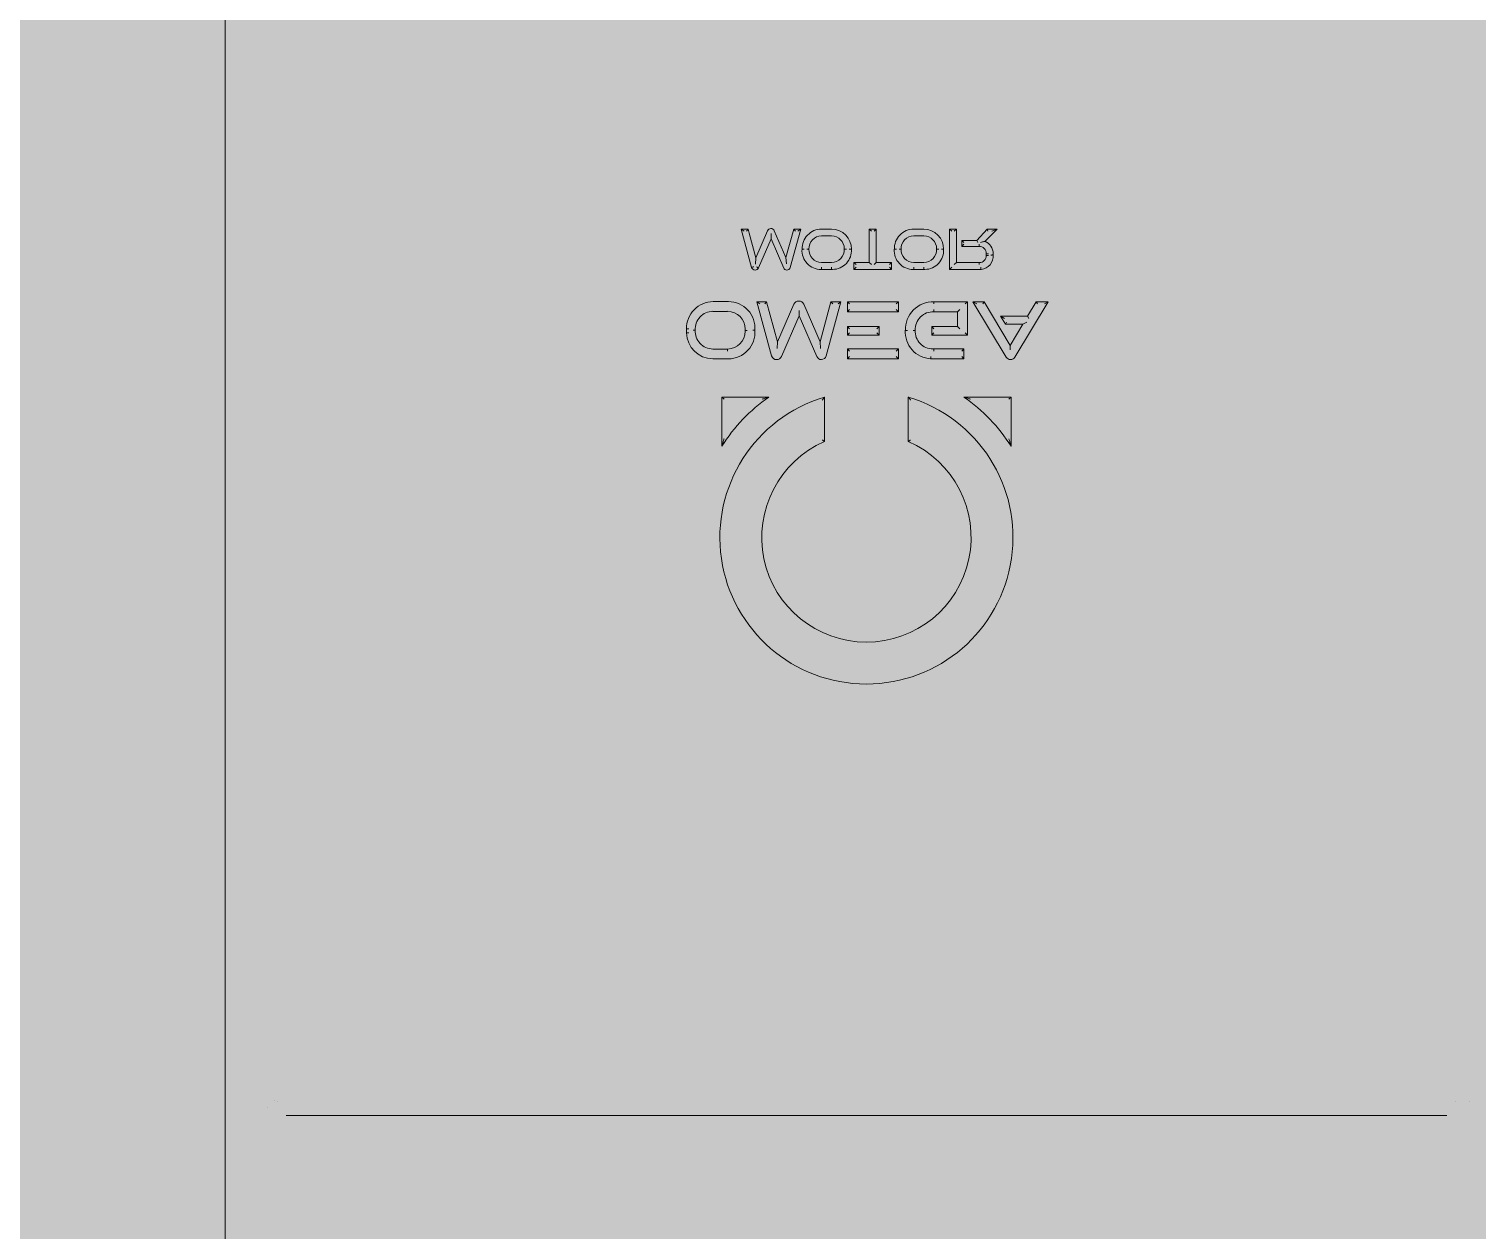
# Model space of a CAD drawing. Header units: centimetres. Extents: x 405564 to 502064, y 46284 to 60634.
# Drawn here: x 485158.52 to 485170.97, y 56075.64 to 56085.97 of the extents above; entities that cross this region are included whole.
import ezdxf

# ---------------------------------------------------------------- set-up
doc = ezdxf.new("R2010")
doc.units = ezdxf.units.CM
doc.layers.get('0').update_dxf_attribs({"color": 8, "lineweight": 9})
doc.layers.add('0-KRCN-MİMARİ-220526', color=8, linetype='Continuous', lineweight=9)
doc.layers.add('Visible (ISO)', color=8, linetype='Continuous', lineweight=18)
doc.layers.add('AS_NOT_MIMARI', color=8, linetype='Continuous')

# ---------------------------------------------------------------- blocks, each defined once
blk = doc.blocks.new('A$Cdfb98813')
h = blk.add_hatch()
h.set_pattern_fill('ANGLE', color=256)
h.set_pattern_definition([(0, (-482318.783, -59032.118), (0, 6.985), [5.08, -1.905]), (90, (-482318.783, -59032.118), (-6.985, 4e-16), [5.08, -1.905])])
h.paths.add_polyline_path([(2235.139, -683), (325.139, -683), (325.139, -933.015), (2235.139, -933.015)])
h.paths.add_polyline_path([(800, -700), (900, -700), (900, -800), (800, -800)], flags=16)
h.paths.add_polyline_path([(1700, -700), (1800, -700), (1800, -800), (1700, -800)], flags=16)
at = {"layer": 'Visible (ISO)'}
for p, q in [((1310.458, -722.029), (1310.458, -777.529)), ((1314.893, -748.317), (1314.953, -748.317)), ((1314.983, -748.647), (1314.893, -748.317)), ((1314.918, -748.336), (1314.893, -748.317)), ((1314.938, -748.336), (1314.953, -748.317)), ((1314.953, -748.317), (1314.963, -748.353)), ((1314.963, -748.353), (1315.02, -748.563)), ((1315.02, -748.563), (1315.12, -748.331)), ((1315.15, -748.355), (1315.15, -748.402)), ((1315.178, -748.331), (1315.278, -748.561)), ((1315.278, -748.561), (1315.345, -748.317)), ((1315.405, -748.317), (1315.314, -748.648)), ((1315.345, -748.317), (1315.405, -748.317)), ((1315.359, -748.335), (1315.345, -748.317)), ((1315.38, -748.335), (1315.405, -748.317)), ((1315.584, -748.317), (1315.67, -748.317)), ((1315.994, -748.317), (1316.055, -748.317)), ((1315.994, -748.605), (1315.994, -748.317)), ((1316.013, -748.335), (1315.994, -748.317)), ((1316.036, -748.335), (1316.055, -748.317)), ((1316.055, -748.317), (1316.055, -748.605)), ((1316.378, -748.317), (1316.464, -748.317)), ((1316.684, -748.317), (1316.744, -748.317)), ((1316.684, -748.664), (1316.684, -748.317)), ((1316.703, -748.336), (1316.684, -748.317)), ((1316.725, -748.336), (1316.744, -748.317)), ((1316.744, -748.317), (1316.744, -748.605)), ((1316.919, -748.414), (1317.007, -748.317)), ((1317.093, -748.317), (1316.988, -748.423)), ((1317.007, -748.317), (1317.093, -748.317)), ((1317.015, -748.335), (1317.007, -748.317)), ((1317.048, -748.335), (1317.093, -748.317)), ((1315.15, -748.402), (1315.042, -748.651)), ((1315.259, -748.652), (1315.15, -748.402)), ((1315.584, -748.376), (1315.67, -748.376)), ((1316.378, -748.376), (1316.464, -748.376)), ((1316.789, -748.414), (1316.919, -748.414)), ((1316.789, -748.467), (1316.789, -748.414)), ((1316.808, -748.432), (1316.789, -748.414)), ((1316.808, -748.448), (1316.789, -748.467)), ((1316.939, -748.467), (1316.789, -748.467)), ((1316.927, -748.432), (1316.919, -748.414)), ((1315.016, -748.619), (1315.02, -748.563)), ((1315.282, -748.617), (1315.278, -748.561)), ((1315.67, -748.605), (1315.584, -748.605)), ((1315.862, -748.605), (1315.994, -748.605)), ((1315.862, -748.664), (1315.862, -748.605)), ((1315.881, -748.623), (1315.862, -748.605)), ((1316.013, -748.623), (1315.994, -748.605)), ((1316.036, -748.623), (1316.055, -748.605)), ((1316.055, -748.605), (1316.187, -748.605)), ((1316.168, -748.623), (1316.187, -748.605)), ((1316.187, -748.605), (1316.187, -748.664)), ((1316.464, -748.605), (1316.378, -748.605)), ((1316.725, -748.623), (1316.744, -748.605)), ((1316.744, -748.605), (1316.939, -748.605)), ((1317, -748.545), (1317, -748.53)), ((1317.06, -748.53), (1317.06, -748.539)), ((1315.67, -748.665), (1315.584, -748.665)), ((1315.862, -748.664), (1315.881, -748.645)), ((1316.187, -748.664), (1315.862, -748.664)), ((1316.168, -748.645), (1316.187, -748.664)), ((1316.464, -748.665), (1316.378, -748.665)), ((1316.684, -748.664), (1316.703, -748.645)), ((1316.955, -748.664), (1316.684, -748.664)), ((1314.652, -748.941), (1314.784, -748.941)), ((1315.028, -748.943), (1315.112, -748.943)), ((1315.155, -749.406), (1315.028, -748.943)), ((1315.053, -748.961), (1315.028, -748.943)), ((1315.098, -748.961), (1315.112, -748.943)), ((1315.112, -748.943), (1315.206, -749.288)), ((1315.206, -749.288), (1315.347, -748.964)), ((1315.431, -748.964), (1315.571, -749.288)), ((1315.571, -749.288), (1315.665, -748.943)), ((1315.75, -748.943), (1315.623, -749.408)), ((1315.665, -748.943), (1315.75, -748.943)), ((1315.68, -748.961), (1315.665, -748.943)), ((1315.726, -748.961), (1315.75, -748.943)), ((1315.808, -748.943), (1316.246, -748.943)), ((1315.808, -749.029), (1315.808, -748.943)), ((1315.826, -748.961), (1315.808, -748.943)), ((1316.227, -748.961), (1316.246, -748.943)), ((1316.246, -748.943), (1316.246, -749.029)), ((1316.55, -748.943), (1316.839, -748.943)), ((1316.82, -748.961), (1316.839, -748.943)), ((1316.839, -748.943), (1316.839, -749.228)), ((1316.886, -748.943), (1316.983, -748.943)), ((1317.171, -749.419), (1316.886, -748.943)), ((1316.919, -748.961), (1316.886, -748.943)), ((1316.972, -748.961), (1316.983, -748.943)), ((1316.983, -748.943), (1317.206, -749.319)), ((1317.533, -748.943), (1317.246, -749.419)), ((1317.356, -749.066), (1317.43, -748.943)), ((1317.43, -748.943), (1317.533, -748.943)), ((1317.44, -748.961), (1317.43, -748.943)), ((1317.5, -748.961), (1317.533, -748.943)), ((1314.65, -749.025), (1314.776, -749.025)), ((1315.391, -749.063), (1315.239, -749.412)), ((1315.391, -749.016), (1315.391, -749.063)), ((1315.544, -749.414), (1315.391, -749.063)), ((1315.808, -749.029), (1315.826, -749.01)), ((1316.246, -749.029), (1315.808, -749.029)), ((1316.227, -749.01), (1316.246, -749.029)), ((1316.753, -749.028), (1316.55, -749.028)), ((1316.753, -749.028), (1316.772, -749.009)), ((1316.753, -749.028), (1316.753, -749.156)), ((1317.124, -749.066), (1317.356, -749.066)), ((1317.165, -749.135), (1317.124, -749.066)), ((1317.157, -749.085), (1317.124, -749.066)), ((1317.367, -749.085), (1317.356, -749.066)), ((1314.424, -749.21), (1314.424, -749.176)), ((1315.807, -749.156), (1316.079, -749.156)), ((1315.807, -749.228), (1315.807, -749.156)), ((1315.826, -749.175), (1315.807, -749.156)), ((1315.826, -749.209), (1315.807, -749.228)), ((1316.079, -749.228), (1315.807, -749.228)), ((1316.06, -749.175), (1316.079, -749.156)), ((1316.079, -749.228), (1316.06, -749.209)), ((1316.079, -749.156), (1316.079, -749.228)), ((1316.532, -749.156), (1316.753, -749.156)), ((1316.532, -749.228), (1316.532, -749.156)), ((1316.55, -749.175), (1316.532, -749.156)), ((1316.55, -749.209), (1316.532, -749.228)), ((1316.839, -749.228), (1316.532, -749.228)), ((1316.772, -749.175), (1316.753, -749.156)), ((1316.839, -749.228), (1316.82, -749.209)), ((1317.175, -749.117), (1317.165, -749.135)), ((1317.315, -749.135), (1317.165, -749.135)), ((1317.206, -749.319), (1317.315, -749.135)), ((1317.315, -749.135), (1317.348, -749.117)), ((1314.776, -749.349), (1314.65, -749.349)), ((1315.202, -749.344), (1315.206, -749.288)), ((1315.575, -749.344), (1315.571, -749.288)), ((1315.807, -749.347), (1316.245, -749.347)), ((1315.807, -749.433), (1315.807, -749.347)), ((1315.826, -749.366), (1315.807, -749.347)), ((1316.226, -749.366), (1316.245, -749.347)), ((1316.245, -749.347), (1316.245, -749.433)), ((1316.55, -749.348), (1316.809, -749.348)), ((1316.79, -749.366), (1316.809, -749.348)), ((1316.809, -749.348), (1316.809, -749.433)), ((1317.205, -749.356), (1317.206, -749.319)), ((1314.781, -749.433), (1314.649, -749.433)), ((1315.826, -749.414), (1315.807, -749.433)), ((1316.245, -749.433), (1315.807, -749.433)), ((1316.245, -749.433), (1316.226, -749.414)), ((1316.809, -749.433), (1316.523, -749.433)), ((1316.79, -749.414), (1316.809, -749.433)), ((1314.727, -749.761), (1315.132, -749.761)), ((1314.727, -750.184), (1314.727, -749.761)), ((1314.746, -749.78), (1314.727, -749.761)), ((1315.61, -749.761), (1315.61, -750.144)), ((1316.33, -750.144), (1316.33, -749.761)), ((1316.809, -749.761), (1317.214, -749.761)), ((1317.195, -749.78), (1317.214, -749.761)), ((1317.214, -749.761), (1317.214, -750.184)), ((1310.879, -755.812), (1310.879, -755.812)), ((1310.909, -755.816), (1310.909, -755.816)), ((1321.031, -755.816), (1321.031, -755.816)), ((1321.158, -755.816), (1321.158, -755.816)), ((1310.817, -755.869), (1310.817, -755.869)), ((1310.98, -755.938), (1311.436, -755.938)), ((1311.436, -755.938), (1320.505, -755.938))]:
    blk.add_line(p, q, dxfattribs=at)
for centre, radius, start, end in [((1315.149, -748.344), 0.0318, 23.5669, 156.5943), ((1315.585, -748.485), 0.168, 90.0651, 181.935), ((1315.669, -748.489), 0.172, 359.4369, 89.3724), ((1316.378, -748.485), 0.168, 90.0651, 181.935), ((1316.462, -748.489), 0.172, 359.4369, 89.3724), ((1315.58, -748.501), 0.164, 176.23, 270), ((1315.584, -748.484), 0.108, 89.8906, 183.3075), ((1315.584, -748.497), 0.108, 176.6925, 270), ((1315.669, -748.487), 0.111, 0, 89.4859), ((1315.669, -748.494), 0.111, 270.5204, 1.7618), ((1315.679, -748.502), 0.162, 270, 4.2544), ((1316.373, -748.501), 0.164, 176.23, 270), ((1316.377, -748.484), 0.108, 89.8906, 183.3075), ((1316.377, -748.497), 0.108, 176.6925, 270), ((1316.463, -748.487), 0.111, 0, 89.4859), ((1316.463, -748.494), 0.111, 270.5204, 1.7618), ((1316.472, -748.502), 0.162, 270, 4.2544), ((1316.94, -748.527), 0.0602, 0, 91.0506), ((1316.946, -748.528), 0.114, 359.2892, 68.3116), ((1315.584, -748.497), 0.108, 270, 270.1094), ((1316.377, -748.497), 0.108, 270, 270.1094), ((1316.942, -748.547), 0.0583, 267.0598, 270), ((1316.942, -748.547), 0.0583, 270, 1.5469), ((1316.944, -748.548), 0.117, 275.6836, 4.3164), ((1315.013, -748.638), 0.0314, 196.6435, 270), ((1315.013, -748.638), 0.0314, 270, 335.2387), ((1315.286, -748.64), 0.0297, 203.53, 270), ((1315.286, -748.64), 0.0297, 270, 344.7736), ((1315.58, -748.501), 0.164, 270, 271.5606), ((1315.679, -748.502), 0.162, 267.1457, 270), ((1316.373, -748.501), 0.164, 270, 271.5606), ((1316.472, -748.502), 0.162, 267.1457, 270), ((1314.652, -749.169), 0.228, 90, 181.7642), ((1314.784, -749.169), 0.228, 355.5094, 90), ((1315.389, -748.982), 0.0461, 23.3733, 156.5902), ((1316.543, -749.181), 0.238, 88.2513, 181.7487), ((1314.652, -749.178), 0.154, 90.8886, 183.1345), ((1314.774, -749.178), 0.154, 0, 89.0469), ((1316.543, -749.181), 0.153, 87.5805, 182.4195), ((1314.652, -749.205), 0.228, 181.284, 269.1225), ((1314.652, -749.195), 0.154, 176.8655, 269.1114), ((1314.773, -749.195), 0.154, 271.0738, 0), ((1314.784, -749.205), 0.228, 270, 4.5724), ((1314.774, -749.178), 0.154, 355.7598, 0), ((1316.536, -749.201), 0.232, 176.6443, 266.6443), ((1316.541, -749.197), 0.151, 176.7004, 270), ((1316.541, -749.197), 0.151, 270, 273.2996), ((1314.784, -749.205), 0.228, 269.116, 270), ((1315.198, -749.395), 0.0445, 195.3501, 270), ((1315.198, -749.395), 0.0445, 270, 336.4363), ((1315.583, -749.397), 0.0419, 203.5543, 270), ((1315.583, -749.397), 0.0419, 270, 344.7271), ((1317.209, -749.396), 0.0434, 210.9754, 270), ((1317.209, -749.396), 0.0434, 270, 328.8962), ((1315.97, -750.969), 1.26, 106.6015, 73.3985), ((1315.97, -750.969), 1.47, 124.7735, 147.7625), ((1315.97, -750.969), 1.47, 32.2375, 55.2265), ((1315.97, -750.969), 0.9, 113.5782, 270), ((1315.97, -750.969), 0.9, 270, 66.4218)]:
    blk.add_arc(centre, radius, start, end, dxfattribs=at)
at = {"layer": 'Visible (ISO)', "extrusion": (0, 0, -1)}
for centre, major_axis, ratio, start_param, end_param in [((1315.669, -748.487), (0.001, 0.111), 0.999947, 1.559662, 1.590524), ((1316.463, -748.487), (0.001, 0.111), 0.999952, 1.560083, 1.590945), ((1316.94, -748.527), (-0.007, 0.0598), 0.999988, 1.687728, 1.732007), ((1314.773, -749.195), (0.154, 0.002), 0.999943, 6.261917, 6.297419)]:
    blk.add_ellipse(centre, major_axis=major_axis, ratio=ratio, start_param=start_param, end_param=end_param, dxfattribs=at)
at = {"layer": 'Visible (ISO)'}
for points, knots in [([(1315.417, -748.49), (1315.417, -748.49), (1315.417, -748.49), (1315.419, -748.49), (1315.42, -748.49), (1315.424, -748.491), (1315.426, -748.491), (1315.43, -748.491), (1315.433, -748.491), (1315.435, -748.491), (1315.435, -748.491), (1315.436, -748.491)], [-0.03912632, -0.03912632, -0.03912632, -0.03912632, -0.02937094, -0.02937094, -0.01960953, -0.01960953, -0.00983537, -0.00983537, 0, 0, 0.00029603, 0.00029603, 0.00029603, 0.00029603]), ([(1315.476, -748.49), (1315.476, -748.49), (1315.476, -748.49), (1315.476, -748.49), (1315.476, -748.49), (1315.474, -748.49), (1315.473, -748.49), (1315.469, -748.49), (1315.467, -748.49), (1315.463, -748.49), (1315.46, -748.49), (1315.458, -748.49), (1315.458, -748.49), (1315.458, -748.49)], [0.03908895, 0.03908895, 0.03908895, 0.03908895, 0.03909445, 0.03909445, 0.0488431, 0.0488431, 0.05860093, 0.05860093, 0.06837522, 0.06837522, 0.07817784, 0.07817784, 0.07849996, 0.07849996, 0.07849996, 0.07849996]), ([(1315.799, -748.49), (1315.799, -748.49), (1315.799, -748.49), (1315.796, -748.49), (1315.794, -748.49), (1315.789, -748.49), (1315.787, -748.49), (1315.784, -748.49), (1315.783, -748.49), (1315.781, -748.49), (1315.78, -748.49), (1315.78, -748.49)], [-0.00040514, -0.00040514, -0.00040514, -0.00040514, 0, 0, 0.00977269, 0.00977269, 0.01954444, 0.01954444, 0.02931232, 0.02931232, 0.03899509, 0.03899509, 0.03899509, 0.03899509]), ([(1315.822, -748.491), (1315.822, -748.491), (1315.822, -748.491), (1315.824, -748.491), (1315.827, -748.491), (1315.831, -748.491), (1315.833, -748.491), (1315.837, -748.491), (1315.838, -748.491), (1315.84, -748.49), (1315.841, -748.49), (1315.841, -748.49)], [-0.07817138, -0.07817138, -0.07817138, -0.07817138, -0.07785976, -0.07785976, -0.0680978, -0.0680978, -0.05837141, -0.05837141, -0.04865408, -0.04865408, -0.03894103, -0.03894103, -0.03894103, -0.03894103]), ([(1316.21, -748.49), (1316.21, -748.49), (1316.21, -748.49), (1316.212, -748.49), (1316.214, -748.49), (1316.217, -748.491), (1316.219, -748.491), (1316.224, -748.491), (1316.226, -748.491), (1316.229, -748.491), (1316.229, -748.491), (1316.229, -748.491)], [-0.0391262, -0.0391262, -0.0391262, -0.0391262, -0.02937086, -0.02937086, -0.01960948, -0.01960948, -0.00983534, -0.00983534, 0, 0, 0.00029603, 0.00029603, 0.00029603, 0.00029603]), ([(1316.27, -748.49), (1316.27, -748.49), (1316.27, -748.49), (1316.27, -748.49), (1316.269, -748.49), (1316.267, -748.49), (1316.266, -748.49), (1316.263, -748.49), (1316.261, -748.49), (1316.256, -748.49), (1316.254, -748.49), (1316.251, -748.49), (1316.251, -748.49), (1316.251, -748.49)], [0.03908894, 0.03908894, 0.03908894, 0.03908894, 0.03909443, 0.03909443, 0.04884308, 0.04884308, 0.05860091, 0.05860091, 0.06837519, 0.06837519, 0.07817779, 0.07817779, 0.07849991, 0.07849991, 0.07849991, 0.07849991]), ([(1316.592, -748.49), (1316.592, -748.49), (1316.592, -748.49), (1316.59, -748.49), (1316.587, -748.49), (1316.583, -748.49), (1316.581, -748.49), (1316.577, -748.49), (1316.576, -748.49), (1316.574, -748.49), (1316.573, -748.49), (1316.573, -748.49)], [-0.00040513, -0.00040513, -0.00040513, -0.00040513, 0, 0, 0.0097726, 0.0097726, 0.01954428, 0.01954428, 0.0293121, 0.0293121, 0.03899485, 0.03899485, 0.03899485, 0.03899485]), ([(1316.615, -748.491), (1316.615, -748.491), (1316.615, -748.491), (1316.618, -748.491), (1316.62, -748.491), (1316.625, -748.491), (1316.627, -748.491), (1316.63, -748.491), (1316.631, -748.491), (1316.633, -748.49), (1316.634, -748.49), (1316.634, -748.49)], [-0.07817114, -0.07817114, -0.07817114, -0.07817114, -0.07785952, -0.07785952, -0.06809759, -0.06809759, -0.05837123, -0.05837123, -0.04865393, -0.04865393, -0.03894092, -0.03894092, -0.03894092, -0.03894092]), ([(1316.939, -748.467), (1316.939, -748.467), (1316.939, -748.467), (1316.939, -748.465), (1316.939, -748.464), (1316.939, -748.46), (1316.939, -748.458), (1316.939, -748.454), (1316.939, -748.451), (1316.939, -748.449), (1316.939, -748.448), (1316.939, -748.448)], [0.03587273, 0.03587273, 0.03587273, 0.03587273, 0.04444624, 0.04444624, 0.05338764, 0.05338764, 0.06232935, 0.06232935, 0.07127113, 0.07127113, 0.07193868, 0.07193868, 0.07193868, 0.07193868]), ([(1316.951, -748.433), (1316.951, -748.433), (1316.951, -748.433), (1316.957, -748.431), (1316.962, -748.429), (1316.972, -748.426), (1316.976, -748.425), (1316.981, -748.424), (1316.983, -748.424), (1316.986, -748.423), (1316.987, -748.423), (1316.988, -748.423), (1316.988, -748.423), (1316.988, -748.423)], [-0.14467721, -0.14467721, -0.14467721, -0.14467721, -0.14416978, -0.14416978, -0.12199082, -0.12199082, -0.10149106, -0.10149106, -0.08832328, -0.08832328, -0.07949276, -0.07949276, -0.07208368, -0.07208368, -0.07208368, -0.07208368]), ([(1316.939, -748.623), (1316.939, -748.623), (1316.939, -748.623), (1316.939, -748.622), (1316.939, -748.621), (1316.939, -748.619), (1316.939, -748.617), (1316.939, -748.614), (1316.939, -748.612), (1316.939, -748.608), (1316.939, -748.607), (1316.939, -748.605), (1316.939, -748.605), (1316.939, -748.605), (1316.939, -748.605), (1316.939, -748.605)], [-0.00054539, -0.00054539, -0.00054539, -0.00054539, 0, 0, 0.00425411, 0.00425411, 0.00931739, 0.00931739, 0.01908566, 0.01908566, 0.02885067, 0.02885067, 0.03861384, 0.03861384, 0.03882895, 0.03882895, 0.03882895, 0.03882895]), ([(1317.019, -748.53), (1317.019, -748.53), (1317.019, -748.53), (1317.016, -748.53), (1317.014, -748.53), (1317.009, -748.53), (1317.007, -748.53), (1317.004, -748.53), (1317.003, -748.53), (1317.001, -748.53), (1317, -748.53), (1317, -748.53)], [-0.00057593, -0.00057593, -0.00057593, -0.00057593, 0, 0, 0.00976854, 0.00976854, 0.0195368, 0.0195368, 0.02930303, 0.02930303, 0.03881792, 0.03881792, 0.03881792, 0.03881792]), ([(1317, -748.545), (1317, -748.545), (1317.001, -748.545), (1317.003, -748.545), (1317.004, -748.545), (1317.007, -748.545), (1317.009, -748.545), (1317.014, -748.545), (1317.016, -748.545), (1317.019, -748.545), (1317.019, -748.545), (1317.019, -748.545)], [0.03863846, 0.03863846, 0.03863846, 0.03863846, 0.04800217, 0.04800217, 0.05776849, 0.05776849, 0.06753556, 0.06753556, 0.0773028, 0.0773028, 0.07803194, 0.07803194, 0.07803194, 0.07803194]), ([(1317.041, -748.54), (1317.041, -748.54), (1317.041, -748.54), (1317.044, -748.54), (1317.046, -748.54), (1317.051, -748.54), (1317.053, -748.539), (1317.056, -748.539), (1317.058, -748.539), (1317.06, -748.539), (1317.06, -748.539), (1317.06, -748.539)], [-0.07843416, -0.07843416, -0.07843416, -0.07843416, -0.07805538, -0.07805538, -0.06832044, -0.06832044, -0.0585502, -0.0585502, -0.04878721, -0.04878721, -0.03902773, -0.03902773, -0.03902773, -0.03902773]), ([(1314.983, -748.647), (1314.983, -748.647), (1314.984, -748.647), (1314.985, -748.646), (1314.987, -748.646), (1314.988, -748.645), (1314.99, -748.645), (1314.994, -748.644), (1314.999, -748.642), (1315.001, -748.642)], [0, 0, 0, 0, 0.25, 0.25, 0.25, 0.5, 0.5, 0.5, 1, 1, 1, 1]), ([(1315.025, -748.643), (1315.028, -748.645), (1315.032, -748.646), (1315.035, -748.648), (1315.037, -748.649), (1315.039, -748.65), (1315.04, -748.65), (1315.041, -748.651), (1315.042, -748.651), (1315.042, -748.651)], [0, 0, 0, 0, 0.5, 0.5, 0.5, 0.75, 0.75, 0.75, 1, 1, 1, 1]), ([(1315.584, -748.646), (1315.584, -748.646), (1315.584, -748.646), (1315.584, -748.649), (1315.584, -748.651), (1315.584, -748.656), (1315.584, -748.658), (1315.584, -748.661), (1315.584, -748.662), (1315.584, -748.664), (1315.584, -748.665), (1315.584, -748.665)], [-0.07825553, -0.07825553, -0.07825553, -0.07825553, -0.07775611, -0.07775611, -0.06816456, -0.06816456, -0.05840194, -0.05840194, -0.04864026, -0.04864026, -0.03887905, -0.03887905, -0.03887905, -0.03887905]), ([(1315.67, -748.665), (1315.67, -748.665), (1315.67, -748.664), (1315.671, -748.662), (1315.671, -748.661), (1315.671, -748.658), (1315.671, -748.656), (1315.671, -748.651), (1315.671, -748.649), (1315.671, -748.646), (1315.671, -748.646), (1315.671, -748.646)], [-0.03901081, -0.03901081, -0.03901081, -0.03901081, -0.02924747, -0.02924747, -0.01948258, -0.01948258, -0.00971452, -0.00971452, 0, 0, 0.00038775, 0.00038775, 0.00038775, 0.00038775]), ([(1316.377, -748.646), (1316.377, -748.646), (1316.377, -748.646), (1316.377, -748.649), (1316.378, -748.651), (1316.378, -748.656), (1316.378, -748.658), (1316.378, -748.661), (1316.378, -748.662), (1316.378, -748.664), (1316.378, -748.665), (1316.378, -748.665)], [-0.07825682, -0.07825682, -0.07825682, -0.07825682, -0.07775739, -0.07775739, -0.06816567, -0.06816567, -0.05840288, -0.05840288, -0.04864103, -0.04864103, -0.03887965, -0.03887965, -0.03887965, -0.03887965]), ([(1316.464, -748.665), (1316.464, -748.665), (1316.464, -748.664), (1316.464, -748.662), (1316.464, -748.661), (1316.464, -748.658), (1316.464, -748.656), (1316.464, -748.651), (1316.464, -748.649), (1316.464, -748.646), (1316.464, -748.646), (1316.464, -748.646)], [-0.03901082, -0.03901082, -0.03901082, -0.03901082, -0.02924748, -0.02924748, -0.01948258, -0.01948258, -0.00971452, -0.00971452, 0, 0, 0.00038775, 0.00038775, 0.00038775, 0.00038775]), ([(1316.955, -748.664), (1316.955, -748.664), (1316.955, -748.663), (1316.955, -748.662), (1316.955, -748.66), (1316.955, -748.657), (1316.955, -748.655), (1316.955, -748.65), (1316.955, -748.648), (1316.954, -748.645), (1316.954, -748.645), (1316.954, -748.645)], [0.03907392, 0.03907392, 0.03907392, 0.03907392, 0.0488279, 0.0488279, 0.05858793, 0.05858793, 0.06836053, 0.06836053, 0.0781477, 0.0781477, 0.0784887, 0.0784887, 0.0784887, 0.0784887]), ([(1316.55, -748.943), (1316.55, -748.943), (1316.55, -748.943), (1316.55, -748.945), (1316.55, -748.946), (1316.55, -748.95), (1316.55, -748.952), (1316.55, -748.956), (1316.55, -748.959), (1316.55, -748.961), (1316.55, -748.961), (1316.55, -748.961)], [-0.03899148, -0.03899148, -0.03899148, -0.03899148, -0.02922661, -0.02922661, -0.01946115, -0.01946115, -0.0096945, -0.0096945, 0, 0, 0.00040198, 0.00040198, 0.00040198, 0.00040198]), ([(1316.55, -749.009), (1316.55, -749.009), (1316.55, -749.01), (1316.55, -749.01), (1316.55, -749.011), (1316.55, -749.012), (1316.55, -749.012), (1316.55, -749.014), (1316.55, -749.015), (1316.55, -749.019), (1316.55, -749.021), (1316.55, -749.024), (1316.55, -749.026), (1316.55, -749.028), (1316.55, -749.028), (1316.55, -749.028), (1316.55, -749.028), (1316.55, -749.028)], [-0.00040448, -0.00040448, -0.00040448, -0.00040448, 0, 0, 0.00184596, 0.00184596, 0.00449122, 0.00449122, 0.00959165, 0.00959165, 0.01935917, 0.01935917, 0.02912444, 0.02912444, 0.03888853, 0.03888853, 0.03896661, 0.03896661, 0.03896661, 0.03896661]), ([(1314.443, -749.175), (1314.443, -749.175), (1314.443, -749.175), (1314.44, -749.175), (1314.438, -749.175), (1314.433, -749.175), (1314.431, -749.175), (1314.428, -749.176), (1314.426, -749.176), (1314.425, -749.176), (1314.424, -749.176), (1314.424, -749.176)], [-0.06714719, -0.06714719, -0.06714719, -0.06714719, -0.06680816, -0.06680816, -0.05857892, -0.05857892, -0.05029422, -0.05029422, -0.04201065, -0.04201065, -0.03372764, -0.03372764, -0.03372764, -0.03372764]), ([(1314.424, -749.21), (1314.424, -749.21), (1314.425, -749.21), (1314.426, -749.21), (1314.428, -749.21), (1314.431, -749.21), (1314.433, -749.21), (1314.438, -749.21), (1314.44, -749.21), (1314.443, -749.209), (1314.443, -749.209), (1314.443, -749.209)], [0.03304824, 0.03304824, 0.03304824, 0.03304824, 0.0411576, 0.0411576, 0.04926725, 0.04926725, 0.05737751, 0.05737751, 0.06538792, 0.06538792, 0.06576443, 0.06576443, 0.06576443, 0.06576443]), ([(1314.48, -749.187), (1314.48, -749.187), (1314.48, -749.187), (1314.483, -749.187), (1314.485, -749.187), (1314.489, -749.187), (1314.491, -749.187), (1314.495, -749.187), (1314.496, -749.187), (1314.498, -749.187), (1314.499, -749.187), (1314.499, -749.187), (1314.499, -749.187), (1314.499, -749.187)], [-0.00029306, -0.00029306, -0.00029306, -0.00029306, 0, 0, 0.00978553, 0.00978553, 0.01956747, 0.01956747, 0.02933645, 0.02933645, 0.0390914, 0.0390914, 0.0391159, 0.0391159, 0.0391159, 0.0391159]), ([(1314.946, -749.19), (1314.946, -749.19), (1314.946, -749.19), (1314.943, -749.19), (1314.941, -749.19), (1314.936, -749.19), (1314.934, -749.19), (1314.931, -749.19), (1314.929, -749.19), (1314.927, -749.19), (1314.927, -749.19), (1314.927, -749.19), (1314.927, -749.19), (1314.927, -749.19)], [-0.00029274, -0.00029274, -0.00029274, -0.00029274, 0, 0, 0.00978093, 0.00978093, 0.01955925, 0.01955925, 0.02932458, 0.02932458, 0.03907587, 0.03907587, 0.03910315, 0.03910315, 0.03910315, 0.03910315]), ([(1314.993, -749.186), (1314.993, -749.186), (1314.993, -749.186), (1314.995, -749.186), (1314.998, -749.186), (1315.002, -749.186), (1315.004, -749.186), (1315.008, -749.186), (1315.009, -749.186), (1315.011, -749.186), (1315.011, -749.186), (1315.011, -749.186)], [-0.07850134, -0.07850134, -0.07850134, -0.07850134, -0.07825444, -0.07825444, -0.06834117, -0.06834117, -0.05857869, -0.05857869, -0.04884822, -0.04884822, -0.03913314, -0.03913314, -0.03913314, -0.03913314]), ([(1316.324, -749.188), (1316.324, -749.188), (1316.324, -749.188), (1316.321, -749.188), (1316.319, -749.188), (1316.314, -749.188), (1316.312, -749.188), (1316.309, -749.188), (1316.307, -749.188), (1316.305, -749.188), (1316.305, -749.188), (1316.305, -749.188)], [-0.07852943, -0.07852943, -0.07852943, -0.07852943, -0.07825438, -0.07825438, -0.06840979, -0.06840979, -0.05864059, -0.05864059, -0.04888156, -0.04888156, -0.03912745, -0.03912745, -0.03912745, -0.03912745]), ([(1316.371, -749.188), (1316.371, -749.188), (1316.371, -749.188), (1316.374, -749.188), (1316.376, -749.188), (1316.381, -749.188), (1316.383, -749.188), (1316.386, -749.188), (1316.388, -749.188), (1316.39, -749.188), (1316.39, -749.188), (1316.39, -749.188)], [-0.00030237, -0.00030237, -0.00030237, -0.00030237, 0, 0, 0.00983389, 0.00983389, 0.01960114, 0.01960114, 0.02935601, 0.02935601, 0.03908779, 0.03908779, 0.03908779, 0.03908779]), ([(1314.777, -749.367), (1314.777, -749.367), (1314.777, -749.367), (1314.777, -749.367), (1314.777, -749.367), (1314.777, -749.366), (1314.777, -749.366), (1314.777, -749.365), (1314.777, -749.364), (1314.776, -749.362), (1314.776, -749.361), (1314.776, -749.358), (1314.776, -749.356), (1314.776, -749.352), (1314.776, -749.351), (1314.776, -749.349), (1314.776, -749.349), (1314.776, -749.349), (1314.776, -749.349), (1314.776, -749.349)], [-0.07813841, -0.07813841, -0.07813841, -0.07813841, -0.07791871, -0.07791871, -0.07701642, -0.07701642, -0.07573561, -0.07573561, -0.07325171, -0.07325171, -0.06832056, -0.06832056, -0.05856007, -0.05856007, -0.04880003, -0.04880003, -0.03904024, -0.03904024, -0.03879544, -0.03879544, -0.03879544, -0.03879544]), ([(1316.55, -749.348), (1316.55, -749.348), (1316.55, -749.348), (1316.55, -749.348), (1316.55, -749.348), (1316.55, -749.35), (1316.55, -749.351), (1316.55, -749.355), (1316.55, -749.357), (1316.55, -749.36), (1316.55, -749.361), (1316.55, -749.364), (1316.55, -749.365), (1316.55, -749.366), (1316.55, -749.366), (1316.55, -749.366)], [0.03901315, 0.03901315, 0.03901315, 0.03901315, 0.0390421, 0.0390421, 0.04879667, 0.04879667, 0.05855343, 0.05855343, 0.06831436, 0.06831436, 0.07352164, 0.07352164, 0.07799966, 0.07799966, 0.07835889, 0.07835889, 0.07835889, 0.07835889]), ([(1316.523, -749.414), (1316.523, -749.414), (1316.523, -749.414), (1316.523, -749.417), (1316.523, -749.419), (1316.523, -749.424), (1316.523, -749.426), (1316.523, -749.429), (1316.523, -749.431), (1316.523, -749.433), (1316.523, -749.433), (1316.523, -749.433)], [-0.0003179, -0.0003179, -0.0003179, -0.0003179, 0, 0, 0.00978812, 0.00978812, 0.01955699, 0.01955699, 0.02932148, 0.02932148, 0.03908381, 0.03908381, 0.03908381, 0.03908381]), ([(1315.074, -749.78), (1315.074, -749.78), (1315.074, -749.78), (1315.083, -749.777), (1315.091, -749.774), (1315.108, -749.769), (1315.116, -749.766), (1315.124, -749.764), (1315.127, -749.763), (1315.129, -749.762), (1315.13, -749.762), (1315.131, -749.761), (1315.132, -749.761), (1315.132, -749.761), (1315.132, -749.761), (1315.132, -749.761)], [-0.000704, -0.000704, -0.000704, -0.000704, 0, 0, 0.0347421, 0.0347421, 0.0735566, 0.0735566, 0.0882451, 0.0882451, 0.0963035, 0.0963035, 0.1014028, 0.1014028, 0.1028232, 0.1028232, 0.1028232, 0.1028232]), ([(1315.61, -749.761), (1315.61, -749.761), (1315.61, -749.761), (1315.609, -749.762), (1315.609, -749.763), (1315.607, -749.765), (1315.606, -749.767), (1315.603, -749.771), (1315.601, -749.774), (1315.596, -749.78), (1315.594, -749.783), (1315.592, -749.786), (1315.592, -749.786), (1315.591, -749.787)], [0.05338466, 0.05338466, 0.05338466, 0.05338466, 0.05942167, 0.05942167, 0.0665838, 0.0665838, 0.07706256, 0.07706256, 0.09121053, 0.09121053, 0.10676936, 0.10676936, 0.10714862, 0.10714862, 0.10714862, 0.10714862]), ([(1316.349, -749.787), (1316.349, -749.786), (1316.349, -749.786), (1316.347, -749.783), (1316.344, -749.78), (1316.34, -749.774), (1316.338, -749.771), (1316.335, -749.767), (1316.333, -749.765), (1316.332, -749.763), (1316.331, -749.762), (1316.33, -749.761), (1316.33, -749.761), (1316.33, -749.761)], [-0.00037925, -0.00037925, -0.00037925, -0.00037925, 0, 0, 0.01555818, 0.01555818, 0.02970555, 0.02970555, 0.04018386, 0.04018386, 0.04734568, 0.04734568, 0.05338243, 0.05338243, 0.05338243, 0.05338243]), ([(1316.809, -749.761), (1316.809, -749.761), (1316.809, -749.761), (1316.809, -749.761), (1316.809, -749.761), (1316.81, -749.762), (1316.811, -749.762), (1316.814, -749.763), (1316.816, -749.764), (1316.824, -749.766), (1316.832, -749.769), (1316.849, -749.774), (1316.858, -749.777), (1316.866, -749.78), (1316.866, -749.78), (1316.866, -749.78)], [0.1091917, 0.1091917, 0.1091917, 0.1091917, 0.1106579, 0.1106579, 0.115922, 0.115922, 0.1242406, 0.1242406, 0.1394034, 0.1394034, 0.1794712, 0.1794712, 0.2153348, 0.2153348, 0.2160617, 0.2160617, 0.2160617, 0.2160617]), ([(1314.727, -750.184), (1314.727, -750.184), (1314.727, -750.184), (1314.727, -750.184), (1314.727, -750.184), (1314.727, -750.183), (1314.727, -750.182), (1314.728, -750.18), (1314.729, -750.177), (1314.731, -750.169), (1314.734, -750.16), (1314.74, -750.141), (1314.743, -750.132), (1314.745, -750.122), (1314.746, -750.122), (1314.746, -750.122)], [0.1170188, 0.1170188, 0.1170188, 0.1170188, 0.1182949, 0.1182949, 0.1233274, 0.1233274, 0.1312448, 0.1312448, 0.1462061, 0.1462061, 0.1910101, 0.1910101, 0.2294437, 0.2294437, 0.2302085, 0.2302085, 0.2302085, 0.2302085]), ([(1315.591, -750.132), (1315.592, -750.132), (1315.592, -750.132), (1315.594, -750.133), (1315.596, -750.134), (1315.599, -750.137), (1315.601, -750.138), (1315.605, -750.14), (1315.606, -750.141), (1315.608, -750.143), (1315.609, -750.143), (1315.61, -750.144), (1315.61, -750.144), (1315.61, -750.144)], [-0.00026605, -0.00026605, -0.00026605, -0.00026605, 0, 0, 0.009465, 0.009465, 0.01867998, 0.01867998, 0.02870107, 0.02870107, 0.03736136, 0.03736136, 0.04305757, 0.04305757, 0.04305757, 0.04305757]), ([(1316.33, -750.144), (1316.33, -750.144), (1316.33, -750.144), (1316.331, -750.143), (1316.332, -750.143), (1316.334, -750.141), (1316.336, -750.14), (1316.339, -750.138), (1316.341, -750.137), (1316.345, -750.134), (1316.347, -750.133), (1316.349, -750.132), (1316.349, -750.132), (1316.349, -750.132)], [0.04307786, 0.04307786, 0.04307786, 0.04307786, 0.0487789, 0.0487789, 0.05744652, 0.05744652, 0.06747611, 0.06747611, 0.0766989, 0.0766989, 0.08617184, 0.08617184, 0.08643814, 0.08643814, 0.08643814, 0.08643814]), ([(1317.195, -750.122), (1317.195, -750.122), (1317.195, -750.122), (1317.198, -750.132), (1317.201, -750.141), (1317.207, -750.16), (1317.209, -750.169), (1317.212, -750.177), (1317.212, -750.18), (1317.213, -750.182), (1317.213, -750.183), (1317.214, -750.184), (1317.214, -750.184), (1317.214, -750.184), (1317.214, -750.184), (1317.214, -750.184)], [-0.0007508, -0.0007508, -0.0007508, -0.0007508, 0, 0, 0.0377121, 0.0377121, 0.0816758, 0.0816758, 0.0963566, 0.0963566, 0.1041256, 0.1041256, 0.1090636, 0.1090636, 0.1103158, 0.1103158, 0.1103158, 0.1103158])]:
    blk.add_open_spline(points, degree=3, knots=knots, dxfattribs=at)
blk.add_rational_spline([(1310.784, -755.82), (1310.784, -755.82), (1310.784, -755.82)], [1.0489728013, 1.04897280997, 1.04897281864], degree=2, dxfattribs=at)
blk.add_rational_spline([(1320.96, -755.938), (1320.916, -755.938), (1320.874, -755.938), (1320.792, -755.938), (1320.753, -755.938), (1320.639, -755.938), (1320.57, -755.938), (1320.505, -755.938)], [0.999999224088, 0.999999275629, 0.999999317312, 0.999999391327, 0.999999422884, 0.999999505542, 0.999999544695, 0.999999577572], degree=3, knots=[0, 0, 0, 0, 0.2388215, 0.2388215, 0.4925477, 0.4925477, 1, 1, 1, 1], dxfattribs=at)
blk = doc.blocks.new('A$C6A10306C')
at = {"layer": 'AS_NOT_MIMARI'}
blk.add_blockref('A$Cdfb98813', (13285.68, -3801.454), dxfattribs=at)

msp = doc.modelspace()

# ---------------------------------------------------------------- block references
at = {"layer": '0-KRCN-MİMARİ-220526'}
msp.add_blockref('A$C6A10306C', (470564.066, 60634.016), dxfattribs=at)

doc.saveas('drawing.dxf')
